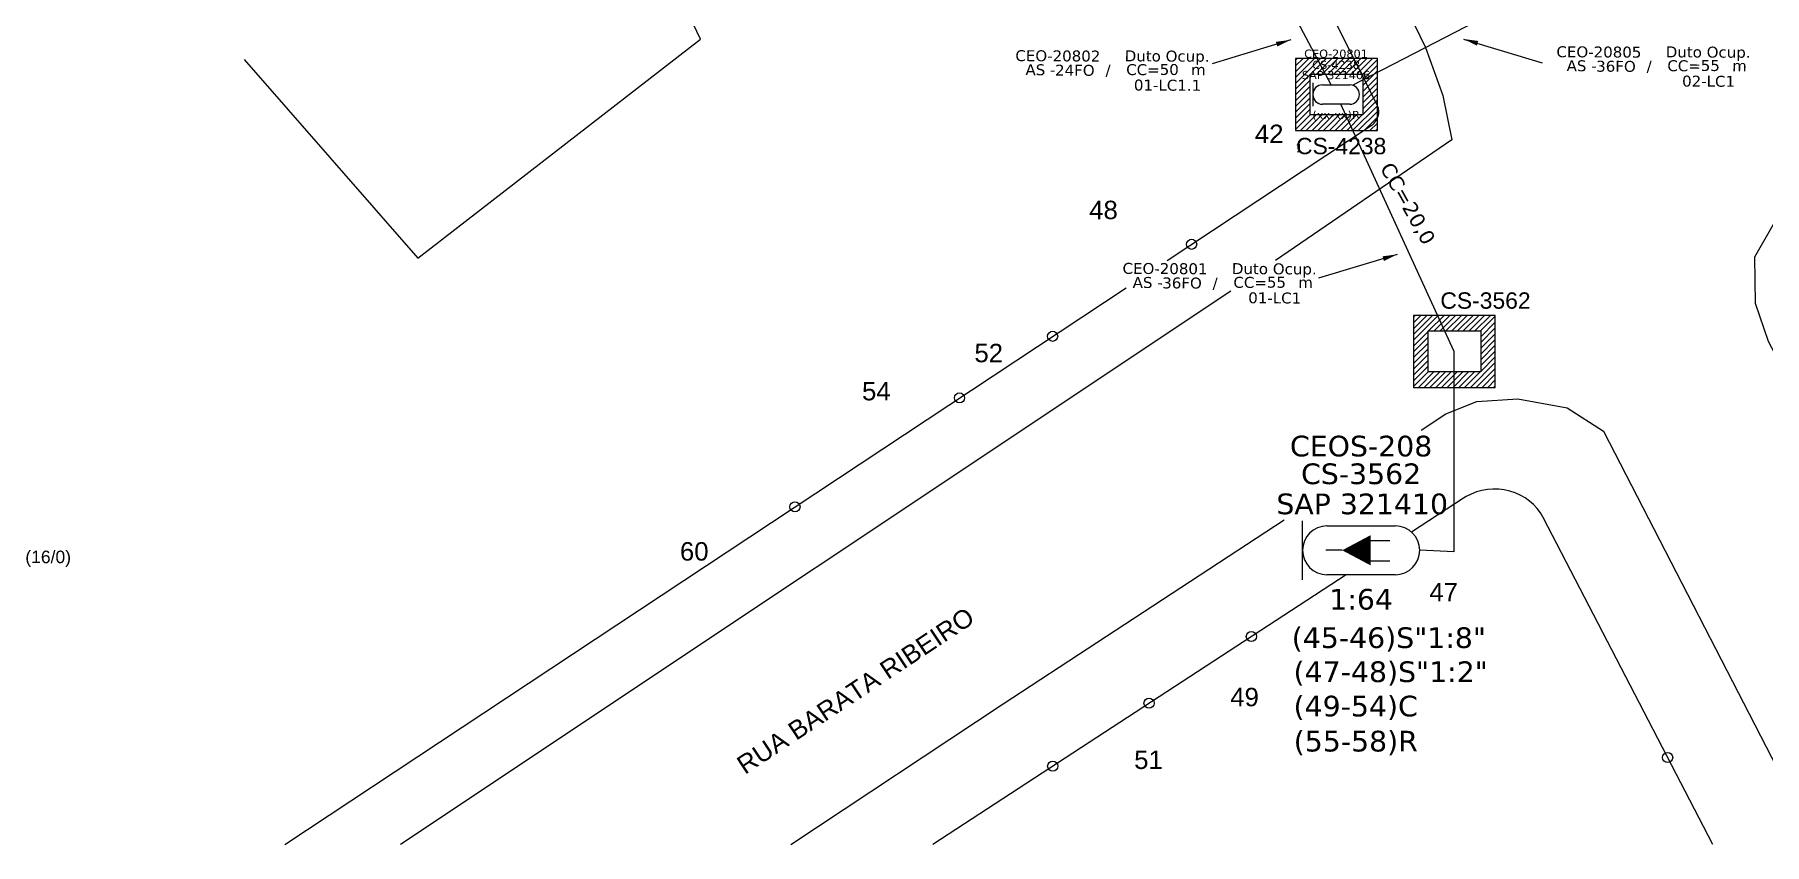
# Model space of a CAD drawing. Extents: x -89 to 2622484776, y -1852823961 to 1299.
# Drawn here: x 351.7 to 587, y 996.5 to 1106.6 of the extents above; entities that cross this region are included whole.
import ezdxf
from ezdxf.enums import TextEntityAlignment as Align

# ---------------------------------------------------------------- set-up
doc = ezdxf.new("R2010")
doc.units = 0
for name, color, linetype in [('10.0-Cartográfico', 252, 'Continuous'), ('10.1-Caixas Subterrâneas', 5, 'Continuous'), ('10.2-Nº Policía', 2, 'Continuous'), ('10.3-Nome das Ruas', 252, 'Continuous'), ('20.4-CEOS', 1, 'Continuous'), ('20.5-CEO', 1, 'Continuous'), ('CAP a instalar', 1, 'Continuous'), ('celulas gpon', 7, 'Continuous'), ('label_cabos', 7, 'Continuous')]:
    doc.layers.add(name, color=color, linetype=linetype)
doc.layers.add("20.0-LEGENDA DOS CDO'S", color=1, linetype='Continuous', lineweight=0)
doc.layers.add('20.1-CDO_INTERIOR', color=1, linetype='Continuous', lineweight=0)
doc.styles.add('ARIAL', font='arial.ttf')
doc.styles.add('siredit', font='verdana.ttf')
doc.styles.get("Standard").update_dxf_attribs({"font": 'arial.ttf'})
doc.linetypes.add('FENCELINE1', pattern='A,0.25,-0.1,[133,ltypeshp.shx,S=0.1,R=0,X=-0.1,Y=0],-0.1,1', length=1.45)
doc.dimstyles.new('CC', dxfattribs={"dimtxt": 1, "dimasz": 2, "dimexe": 0.18, "dimexo": 0.0625, "dimgap": 0.09, "dimtad": 0, "dimdec": 0, "dimrnd": 1, "dimzin": 0, "dimdsep": 46, "dimtxsty": 'siredit', "dimblk": 'NONE', "dimcen": 0, "dimse1": 1, "dimse2": 1, "dimsd1": 1, "dimsd2": 1, "dimclrt": 7, "dimadec": 0, "dimazin": 0, "dimtfac": 1, "dimtdec": 0, "dimtofl": 0, "dimtmove": 0, "dimatfit": 3, "dimfxl": 0, "dimtolj": 1, "dimtzin": 0, "dimarcsym": 0})

# ---------------------------------------------------------------- blocks, each defined once
blk = doc.blocks.new('CDOI_INT')
at = {"layer": '20.1-CDO_INTERIOR', "color": 0, "lineweight": 18}
blk.add_lwpolyline([(4.25, -4.25), (4.25, 4.25), (0, 4.25), (0, -4.25)], close=True, dxfattribs=at)
blk.add_circle((2.12, 0), 1.36, dxfattribs=at)
blk.add_arc((0, 0), 4.25, 270, 90, dxfattribs=at)
at = {"layer": "20.0-LEGENDA DOS CDO'S", "color": 0, "style": 'ARIAL'}
for tag, p in [('CDO_N', (-0.08, 10.38)), ('SPLITER_1', (21.18, 10.38)), ('SURVEY', (-0.08, 8.2)), ('SPLITER_2', (21.19, 8.68)), ('SAP', (-0.08, 6.23)), ('1:XX', (5.94, -2.22)), ('UMS', (5.94, -4.24))]:
    blk.add_attdef(tag, p, '', height=1.36, dxfattribs=at)
blk.add_attdef('FIBRAS_UTILIZADAS', text='', height=1.36, dxfattribs=at).set_placement((15.34, 10.38), align=Align.CENTER)
blk = doc.blocks.new('DV')
at = {"linetype": 'Continuous'}
blk.add_circle((0, 0), 0.00000275, dxfattribs=at)
blk = doc.blocks.new('*X76')
at = {"color": 0, "linetype": 'Continuous'}
for p, q in [((-1.25, 0.34099), (-0.49099, 1.1)), ((-1.25, 0.517767), (-0.667767, 1.1)), ((-1.25, 0.694544), (-0.844544, 1.1)), ((-1.25, 0.87132), (-1.02132, 1.1)), ((-1.25, 1.048097), (-1.198097, 1.1)), ((-0.789214, 0.625), (-0.314214, 1.1)), ((-0.612437, 0.625), (-0.137437, 1.1)), ((-0.43566, 0.625), (0.03934, 1.1)), ((-0.258883, 0.625), (0.216117, 1.1)), ((-0.082107, 0.625), (0.392893, 1.1)), ((0.09467, 0.625), (0.56967, 1.1)), ((0.271447, 0.625), (0.746447, 1.1)), ((0.448223, 0.625), (0.923223, 1.1)), ((0.625, 0.625), (1.1, 1.1)), ((0.801777, 0.625), (1.25, 1.073223)), ((-1.25, 0.164214), (-0.8035, 0.610714)), ((0.8035, 0.449947), (1.25, 0.896447)), ((0.8035, 0.27317), (1.25, 0.71967)), ((0.8035, 0.096393), (1.25, 0.542893)), ((-1.25, -0.012563), (-0.8035, 0.433937)), ((-1.25, -0.18934), (-0.8035, 0.25716)), ((-1.25, -0.366117), (-0.8035, 0.080383)), ((0.8035, -0.080383), (1.25, 0.366117)), ((0.8035, -0.25716), (1.25, 0.18934)), ((0.8035, -0.433937), (1.25, 0.012563)), ((-1.25, -0.542893), (-0.8035, -0.096393)), ((-1.25, -0.71967), (-0.8035, -0.27317)), ((-1.25, -0.896447), (-0.8035, -0.449947)), ((0.49099, -1.1), (1.25, -0.34099)), ((0.667767, -1.1), (1.25, -0.517767)), ((0.8035, -0.610714), (1.25, -0.164214)), ((-1.25, -1.073223), (-0.801777, -0.625)), ((-1.1, -1.1), (-0.625, -0.625)), ((-0.923223, -1.1), (-0.448223, -0.625)), ((-0.746447, -1.1), (-0.271447, -0.625)), ((-0.56967, -1.1), (-0.09467, -0.625)), ((-0.392893, -1.1), (0.082107, -0.625)), ((-0.216117, -1.1), (0.258883, -0.625)), ((-0.03934, -1.1), (0.43566, -0.625)), ((0.137437, -1.1), (0.612437, -0.625)), ((0.314214, -1.1), (0.789214, -0.625)), ((0.844544, -1.1), (1.25, -0.694544)), ((1.02132, -1.1), (1.25, -0.87132)), ((1.198097, -1.1), (1.25, -1.048097))]:
    blk.add_line(p, q, dxfattribs=at)
blk = doc.blocks.new('MANHOLE_MQ')
at = {"color": 0, "linetype": 'Continuous'}
for p, q in [((0.00000623, 0.00000569), (-0.00000627, 0.00000569)), ((-0.00000627, 0.00000569), (-0.00000627, -0.00000531)), ((0.00000623, -0.00000531), (0.00000623, 0.00000569)), ((-0.00000404, 0.00000331), (0.00000399, 0.00000331)), ((-0.00000404, -0.00000294), (-0.00000404, 0.00000331)), ((0.00000399, 0.00000331), (0.00000399, -0.00000294)), ((0.00000399, -0.00000294), (-0.00000404, -0.00000294)), ((0.00000399, -0.00000294), (0.00000399, -0.00000294)), ((-0.00000627, -0.00000531), (0.00000623, -0.00000531))]:
    blk.add_line(p, q, dxfattribs=at)
at = {"color": 0, "linetype": 'Continuous', "xscale": 5e-06, "yscale": 5e-06, "zscale": 1e-05}
blk.add_blockref('*X76', (-0.00000002, 0.00000019), dxfattribs=at)
blk = doc.blocks.new('_None')
blk = doc.blocks.new('Inst CB DT OCUP CFOA-SM-AS-80-TS-24')
at = {"layer": 'label_cabos', "color": 0, "style": 'siredit'}
for tag, flags, p in [('ID_ATIVIDADE', 3, (1.31, 2.67)), ('FATOR', 1, (11.56, 2.55))]:
    blk.add_attdef(tag, text='', height=1, rotation=359.69, dxfattribs=dict(at, flags=flags)).set_placement(p, align=Align.MIDDLE_CENTER)
for tag, p in [('DESTINO_CABO', (3.13, 1.26)), ('TIPO_CABO', (13.11, 1.24)), ('TIPO_CABO', (1.76, 0)), ('CABO', (4.69, -0.05)), ('/', (7.71, -0.05)), ('LANCE', (10.91, 0)), ('UND', (15.96, 0)), ('FID', (13.15, -1.41))]:
    blk.add_attdef(tag, text='', height=1, rotation=359.69, dxfattribs=at).set_placement(p, align=Align.MIDDLE_CENTER)
blk.add_attdef('QTDE', (12.43, -0.47), '', height=1, rotation=359.69, dxfattribs=at)
blk = doc.blocks.new('Inst CB DT OCUP CFOA-SM-AS-80-TS-36')
at = {"layer": 'label_cabos', "color": 0, "style": 'siredit'}
for tag, flags, p in [('ID_ATIVIDADE', 3, (1.31, 2.67)), ('FATOR', 1, (11.56, 2.55))]:
    blk.add_attdef(tag, text='', height=1, rotation=359.69, dxfattribs=dict(at, flags=flags)).set_placement(p, align=Align.MIDDLE_CENTER)
for tag, p in [('DESTINO_CABO', (3.13, 1.26)), ('TIPO_CABO', (13.11, 1.24)), ('TIPO_CABO', (1.76, 0)), ('CABO', (4.69, -0.05)), ('/', (7.71, -0.05)), ('LANCE', (10.91, 0)), ('UND', (15.96, 0)), ('FID', (13.15, -1.41))]:
    blk.add_attdef(tag, text='', height=1, rotation=359.69, dxfattribs=at).set_placement(p, align=Align.MIDDLE_CENTER)
blk.add_attdef('QTDE', (12.43, -0.47), '', height=1, rotation=359.69, dxfattribs=at)
blk = doc.blocks.new('*U107')
at = {"layer": '20.4-CEOS', "color": 7, "style": 'siredit'}
for tag, p in [('FIBRAS_SPLITTER', (0, 0)), ('FIBRAS_TOP_C', (0, -4.128)), ('RESERVA_FINAIS', (0, -5.461))]:
    blk.add_attdef(tag, p, '', height=1.01, dxfattribs=at)
for tag, p, flags in [('ID_ATIVIDADE', (0, -6.773), 3), ('FATOR', (0, -8.085), 1), ('QTDE', (0, -9.397), 1), ('FID', (0, -10.709), 1)]:
    blk.add_attdef(tag, p, '', height=1.01, dxfattribs=dict(at, flags=flags))
blk = doc.blocks.new('*U109')
at = {"layer": '20.4-CEOS', "color": 7, "style": 'siredit'}
blk.add_attdef('FIBRAS_SPLITTER', (0, 0), '', height=1.01, dxfattribs=at)
for tag, p, flags in [('ID_ATIVIDADE', (0, -1.483), 3), ('FATOR', (0, -2.795), 1), ('QTDE', (0, -4.107), 1), ('FID', (0, -5.419), 1)]:
    blk.add_attdef(tag, p, '', height=1.01, dxfattribs=dict(at, flags=flags))

msp = doc.modelspace()

# ---------------------------------------------------------------- linework, layer by layer
at = {"layer": '10.0-Cartográfico'}
for points in [[(380.15, 1103.25), (403.81, 1076.21), (442.26, 1105.98), (380.15, 1235.83)], [(505.75, 1075.9), (533.5, 1094.26), (533.63, 1094.36), (533.76, 1094.46), (533.88, 1094.57), (533.99, 1094.69), (534.09, 1094.82), (534.18, 1094.95), (534.26, 1095.09), (534.33, 1095.23), (534.39, 1095.38), (534.44, 1095.53), (534.48, 1095.68), (534.5, 1095.83), (534.52, 1095.99), (534.52, 1096.15), (534.51, 1096.3), (534.49, 1096.46), (534.46, 1096.61), (534.41, 1096.76), (534.36, 1096.91), (534.29, 1097.05), (487.92, 1189.07), (464.35, 1235.83)], [(477.4, 1235.83), (540.86, 1104.86), (543.21, 1098.34), (544.43, 1092.33), (520.46, 1075.88)], [(623.49, 996.49), (587.53, 1064.88), (585.74, 1070.04), (585.65, 1076.42), (590.28, 1084.45)], [(385.7, 996.49), (500.14, 1072.2)], [(514.4, 1071.75), (401.43, 996.49)], [(540.29, 1052.83), (543.65, 1055.04), (547.84, 1056.71), (553.44, 1057.1), (560.13, 1055.87), (565.08, 1052.69), (594.05, 996.49)], [(579.94, 996.49), (556.87, 1040.97), (556.52, 1041.57), (556.07, 1042.18), (555.57, 1042.72), (555.01, 1043.19), (554.41, 1043.63), (553.75, 1043.99), (553.06, 1044.3), (552.32, 1044.54), (551.59, 1044.71), (550.83, 1044.79), (550.05, 1044.8), (549.29, 1044.75), (548.53, 1044.63), (547.8, 1044.42), (547.1, 1044.14), (546.42, 1043.81), (546.05, 1043.58), (538.98, 1038.97)], [(454.54, 996.49), (483.43, 1015.61), (521.65, 1040.64)], [(530.09, 1033.17), (473.83, 996.49)]]:
    msp.add_lwpolyline(points, dxfattribs=at)
at = {"layer": '20.4-CEOS', "color": 7}
for p, q in [((527.46, 1039.81), (536.77, 1039.81)), ((536.77, 1033.17), (527.46, 1033.17))]:
    msp.add_line(p, q, dxfattribs=at)
for points in [[(524.14, 1032.49), (524.14, 1040.49)], [(533.22, 1037.81), (536.04, 1037.81)], [(529.54, 1036.49), (527.31, 1036.49)], [(533.22, 1035.05), (536.04, 1035.05)]]:
    msp.add_lwpolyline(points, dxfattribs=at)
msp.add_lwpolyline([(529.54, 1036.49, 0, 4.1, 0), (533.39, 1036.49, 4.1, 4.1, 0)], format="xyseb", dxfattribs=at)
for centre, start, end in [((527.46, 1036.49), 90, 270), ((536.77, 1036.49), 270, 90)]:
    msp.add_arc(centre, 3.32, start, end, dxfattribs=at)
at = {"layer": '20.5-CEO', "color": 7}
for p, q in [((526.86, 1099.79), (530.57, 1099.79)), ((530.57, 1097.14), (526.86, 1097.14))]:
    msp.add_line(p, q, dxfattribs=at)
msp.add_lwpolyline([(525.54, 1100.06), (525.54, 1096.87)], dxfattribs=at)
for centre, start, end in [((526.86, 1098.47), 90, 270), ((530.57, 1098.47), 270, 90)]:
    msp.add_arc(centre, 1.32, start, end, dxfattribs=at)
at = {"layer": 'CAP a instalar', "color": 7, "linetype": 'FENCELINE1', "ltscale": 15}
for points in [[(528.04, 1099.79), (510.3, 1133.15)], [(530.96, 1099.73), (571.41, 1120.68)], [(544.74, 1063.62), (529.35, 1097.14)], [(544.74, 1063.62), (544.74, 1036.29), (540.09, 1036.49)]]:
    msp.add_lwpolyline(points, dxfattribs=at)

# ---------------------------------------------------------------- block references
at = {"layer": '10.0-Cartográfico', "xscale": 250682.9503454925, "yscale": 250682.9503454925, "zscale": 250682.9503454925}
for p in [(509.06, 1078.1), (490.15, 1065.59), (477.49, 1057.21), (455.1, 1042.4), (517.18, 1024.76), (503.26, 1015.69), (490.16, 1007.14), (573.81, 1008.3)]:
    msp.add_blockref('DV', p, dxfattribs=at)
at = {"layer": '10.1-Caixas Subterrâneas', "color": 30, "xscale": 890402.9634069261, "yscale": 890402.9634069261, "zscale": 890402.9634069261, "rotation": 180.0000000000624}
for p in [(528.74, 1098.64), (544.78, 1063.7)]:
    msp.add_blockref('MANHOLE_MQ', p, dxfattribs=at)
at = {"layer": '20.4-CEOS', "color": 0, "lineweight": 0}
ref = msp.add_blockref('*U107', (522.67, 1023.2), dxfattribs=dict(at, xscale=2.784357775664248, yscale=2.784357775664248, zscale=2.784357775664248))
ref.add_attrib('FIBRAS_SPLITTER', '(45-46)S"1:8"', (522.67, 1023.2), dxfattribs={"color": 7, "height": 2.8113, "style": 'siredit'})
ref.add_attrib('FIBRAS_TOP_C', '(49-54)C', (522.92, 1013.9), dxfattribs={"color": 7, "height": 2.811, "style": 'siredit'})
ref.add_attrib('RESERVA_FINAIS', '(55-58)R', (522.94, 1009.13), dxfattribs={"color": 7, "height": 2.811, "style": 'siredit'})
at = {"layer": '20.4-CEOS', "color": 0, "lineweight": 0, "xscale": 2.784357775664248, "yscale": 2.784357775664248, "zscale": 2.784357775664248}
msp.add_blockref('*U109', (522.92, 1018.57), dxfattribs=at).add_auto_attribs({'FIBRAS_SPLITTER': '(47-48)S"1:2"'})
at = {"layer": 'CAP a instalar', "linetype": 'FENCELINE1', "ltscale": 7}
ref = msp.add_blockref('CDOI_INT', (334.31, 1021.74), dxfattribs=dict(at, xscale=1.251840167411643, yscale=1.251840167411643, zscale=1.251840167411643))
ref.add_attrib('CDO_N', 'BOT-20808', (334.2, 1034.74), dxfattribs={"layer": "20.0-LEGENDA DOS CDO'S", "color": 0, "height": 1.703, "style": 'ARIAL'})
ref.add_attrib('FIBRAS_UTILIZADAS', '(16/0)', dxfattribs={"layer": "20.0-LEGENDA DOS CDO'S", "color": 0, "height": 1.703, "style": 'ARIAL'}).set_placement((353.51, 1034.74), align=Align.CENTER)
ref.add_attrib('SURVEY', '58 UMs', (334.21, 1032.01), dxfattribs={"layer": "20.0-LEGENDA DOS CDO'S", "color": 0, "height": 1.703, "style": 'ARIAL'})
at = {"layer": 'label_cabos', "color": 0, "lineweight": 0}
ref = msp.add_blockref('Inst CB DT OCUP CFOA-SM-AS-80-TS-24', (486.2, 1101.85), dxfattribs=dict(at, xscale=1.489351334913827, yscale=1.489351334913827, zscale=1.489351334913827))
ref.add_attrib('DESTINO_CABO', 'CEO-20802', dxfattribs={"color": 0, "height": 1.489, "rotation": 359.69, "style": 'siredit'}).set_placement((490.86, 1103.73), align=Align.MIDDLE_CENTER)
ref.add_attrib('CABO', '24FO', dxfattribs={"color": 0, "height": 1.489, "rotation": 359.69, "style": 'siredit'}).set_placement((493.17, 1101.77), align=Align.MIDDLE_CENTER)
ref.add_attrib('TIPO_CABO', 'Duto Ocup.', dxfattribs={"color": 0, "height": 1.489, "rotation": 359.69, "style": 'siredit'}).set_placement((505.72, 1103.7), align=Align.MIDDLE_CENTER)
ref.add_attrib('/', '/', dxfattribs={"color": 0, "height": 1.49, "rotation": 359.69, "style": 'siredit'}).set_placement((497.68, 1101.77), align=Align.MIDDLE_CENTER)
ref.add_attrib('TIPO_CABO', 'AS - ', dxfattribs={"color": 0, "height": 1.489, "rotation": 359.69, "style": 'siredit'}).set_placement((488.82, 1101.84), align=Align.MIDDLE_CENTER)
ref.add_attrib('FID', '01-LC1.1', dxfattribs={"color": 0, "height": 1.489, "rotation": 359.69, "style": 'siredit'}).set_placement((505.78, 1099.74), align=Align.MIDDLE_CENTER)
ref.add_attrib('LANCE', 'CC=', dxfattribs={"color": 0, "height": 1.489, "rotation": 359.69, "style": 'siredit'}).set_placement((502.44, 1101.85), align=Align.MIDDLE_CENTER)
ref.add_attrib('QTDE', '50', (504.71, 1101.14), dxfattribs={"color": 0, "height": 1.489, "rotation": 359.69, "style": 'siredit'})
ref.add_attrib('UND', 'm', dxfattribs={"color": 0, "height": 1.49, "rotation": 359.69, "style": 'siredit'}).set_placement((509.97, 1101.85), align=Align.MIDDLE_CENTER)
ref = msp.add_blockref('Inst CB DT OCUP CFOA-SM-AS-80-TS-36', (559.8, 1102.38), dxfattribs=dict(at, xscale=1.489351334913827, yscale=1.489351334913827, zscale=1.489351334913827))
ref.add_attrib('DESTINO_CABO', 'CEO-20805', dxfattribs={"color": 0, "height": 1.489, "rotation": 359.69, "style": 'siredit'}).set_placement((564.46, 1104.26), align=Align.MIDDLE_CENTER)
ref.add_attrib('CABO', '36FO', dxfattribs={"color": 0, "height": 1.489, "rotation": 359.69, "style": 'siredit'}).set_placement((566.78, 1102.31), align=Align.MIDDLE_CENTER)
ref.add_attrib('TIPO_CABO', 'Duto Ocup.', dxfattribs={"color": 0, "height": 1.489, "rotation": 359.69, "style": 'siredit'}).set_placement((579.32, 1104.24), align=Align.MIDDLE_CENTER)
ref.add_attrib('/', '/', dxfattribs={"color": 0, "height": 1.49, "rotation": 359.69, "style": 'siredit'}).set_placement((571.29, 1102.31), align=Align.MIDDLE_CENTER)
ref.add_attrib('TIPO_CABO', 'AS - ', dxfattribs={"color": 0, "height": 1.489, "rotation": 359.69, "style": 'siredit'}).set_placement((562.43, 1102.38), align=Align.MIDDLE_CENTER)
ref.add_attrib('FID', '02-LC1', dxfattribs={"color": 0, "height": 1.489, "rotation": 359.69, "style": 'siredit'}).set_placement((579.38, 1100.28), align=Align.MIDDLE_CENTER)
ref.add_attrib('LANCE', 'CC=', dxfattribs={"color": 0, "height": 1.489, "rotation": 359.69, "style": 'siredit'}).set_placement((576.05, 1102.38), align=Align.MIDDLE_CENTER)
ref.add_attrib('QTDE', '55', (578.31, 1101.68), dxfattribs={"color": 0, "height": 1.489, "rotation": 359.69, "style": 'siredit'})
ref.add_attrib('UND', 'm', dxfattribs={"color": 0, "height": 1.49, "rotation": 359.69, "style": 'siredit'}).set_placement((583.58, 1102.38), align=Align.MIDDLE_CENTER)
ref = msp.add_blockref('Inst CB DT OCUP CFOA-SM-AS-80-TS-36', (500.77, 1072.92), dxfattribs=dict(at, xscale=1.489351334913827, yscale=1.489351334913827, zscale=1.489351334913827))
ref.add_attrib('DESTINO_CABO', 'CEO-20801', dxfattribs={"color": 0, "height": 1.489, "rotation": 359.69, "style": 'siredit'}).set_placement((505.44, 1074.8), align=Align.MIDDLE_CENTER)
ref.add_attrib('CABO', '36FO', dxfattribs={"color": 0, "height": 1.489, "rotation": 359.69, "style": 'siredit'}).set_placement((507.75, 1072.84), align=Align.MIDDLE_CENTER)
ref.add_attrib('TIPO_CABO', 'Duto Ocup.', dxfattribs={"color": 0, "height": 1.489, "rotation": 359.69, "style": 'siredit'}).set_placement((520.3, 1074.77), align=Align.MIDDLE_CENTER)
ref.add_attrib('/', '/', dxfattribs={"color": 0, "height": 1.49, "rotation": 359.69, "style": 'siredit'}).set_placement((512.26, 1072.84), align=Align.MIDDLE_CENTER)
ref.add_attrib('TIPO_CABO', 'AS - ', dxfattribs={"color": 0, "height": 1.489, "rotation": 359.69, "style": 'siredit'}).set_placement((503.4, 1072.91), align=Align.MIDDLE_CENTER)
ref.add_attrib('FID', '01-LC1', dxfattribs={"color": 0, "height": 1.489, "rotation": 359.69, "style": 'siredit'}).set_placement((520.36, 1070.81), align=Align.MIDDLE_CENTER)
ref.add_attrib('LANCE', 'CC=', dxfattribs={"color": 0, "height": 1.489, "rotation": 359.69, "style": 'siredit'}).set_placement((517.02, 1072.92), align=Align.MIDDLE_CENTER)
ref.add_attrib('QTDE', '55', (519.29, 1072.21), dxfattribs={"color": 0, "height": 1.489, "rotation": 359.69, "style": 'siredit'})
ref.add_attrib('UND', 'm', dxfattribs={"color": 0, "height": 1.49, "rotation": 359.69, "style": 'siredit'}).set_placement((524.55, 1072.92), align=Align.MIDDLE_CENTER)

# ---------------------------------------------------------------- texts
at = {"layer": '10.1-Caixas Subterrâneas', "color": 30, "style": 'ARIAL'}
for s, p in [('CS-4238', (523.26, 1090.35)), ('CS-3562', (542.89, 1069.34))]:
    msp.add_text(s, height=2.227, dxfattribs=at).set_placement(p)
at = {"layer": '10.2-Nº Policía', "color": 7}
for s, p in [('42', (517.66, 1091.87)), ('48', (495.12, 1081.52)), ('52', (479.51, 1062.06)), ('54', (464.22, 1056.88)), ('60', (439.45, 1035.09)), ('47', (541.39, 1029.55)), ('49', (514.31, 1015.28)), ('51', (501.24, 1006.75))]:
    msp.add_text(s, height=2.507, dxfattribs=at).set_placement(p)
at = {"layer": '10.3-Nome das Ruas'}
msp.add_text('RUA BARATA RIBEIRO', height=2.5068, rotation=33.5549, dxfattribs=at).set_placement((448.29, 1005.93))
at = {"layer": '20.4-CEOS', "color": 7, "style": 'siredit'}
msp.add_text('CEO-20801', height=1.116, dxfattribs=at).set_placement((528.7, 1104.58), align=Align.TOP_CENTER)
at = {"layer": '20.4-CEOS', "color": 7, "ltscale": 0.5, "style": 'siredit'}
for s, p in [('CEOS-208', (532.11, 1052.07)), ('CS-3562', (532.11, 1048.3)), ('SAP 321410', (532.26, 1044.21)), ('1:64', (532.11, 1031.24))]:
    msp.add_text(s, height=2.811, dxfattribs=at).set_placement(p, align=Align.TOP_CENTER)
at = {"layer": '20.5-CEO', "color": 7, "style": 'siredit'}
for s, p in [('SAP 321406', (528.71, 1101.68)), ('CS-4238', (528.71, 1103.07)), ('(xx-xx)R', (528.71, 1096.25))]:
    msp.add_text(s, height=1.12, dxfattribs=at).set_placement(p, align=Align.TOP_CENTER)
msp.add_text('1', height=1.12, dxfattribs=at).set_placement((523.19, 1090.6))
at = {"layer": 'celulas gpon', "style": 'siredit'}
msp.add_text('CC=20,0', height=2.001, rotation=299.2285, dxfattribs=at).set_placement((534.62, 1088.51))

# ---------------------------------------------------------------- leaders
at = {"layer": 'label_cabos'}
for points in [[(546.04, 1106.02), (556.75, 1102.78)], [(522.53, 1105.9), (511.83, 1102.66)], [(537.03, 1076.73), (526.33, 1073.49)]]:
    msp.add_leader(points, dimstyle='CC', override={"dimgap": 0.09, "dimtad": 0}, dxfattribs=at)

doc.saveas('drawing.dxf')
